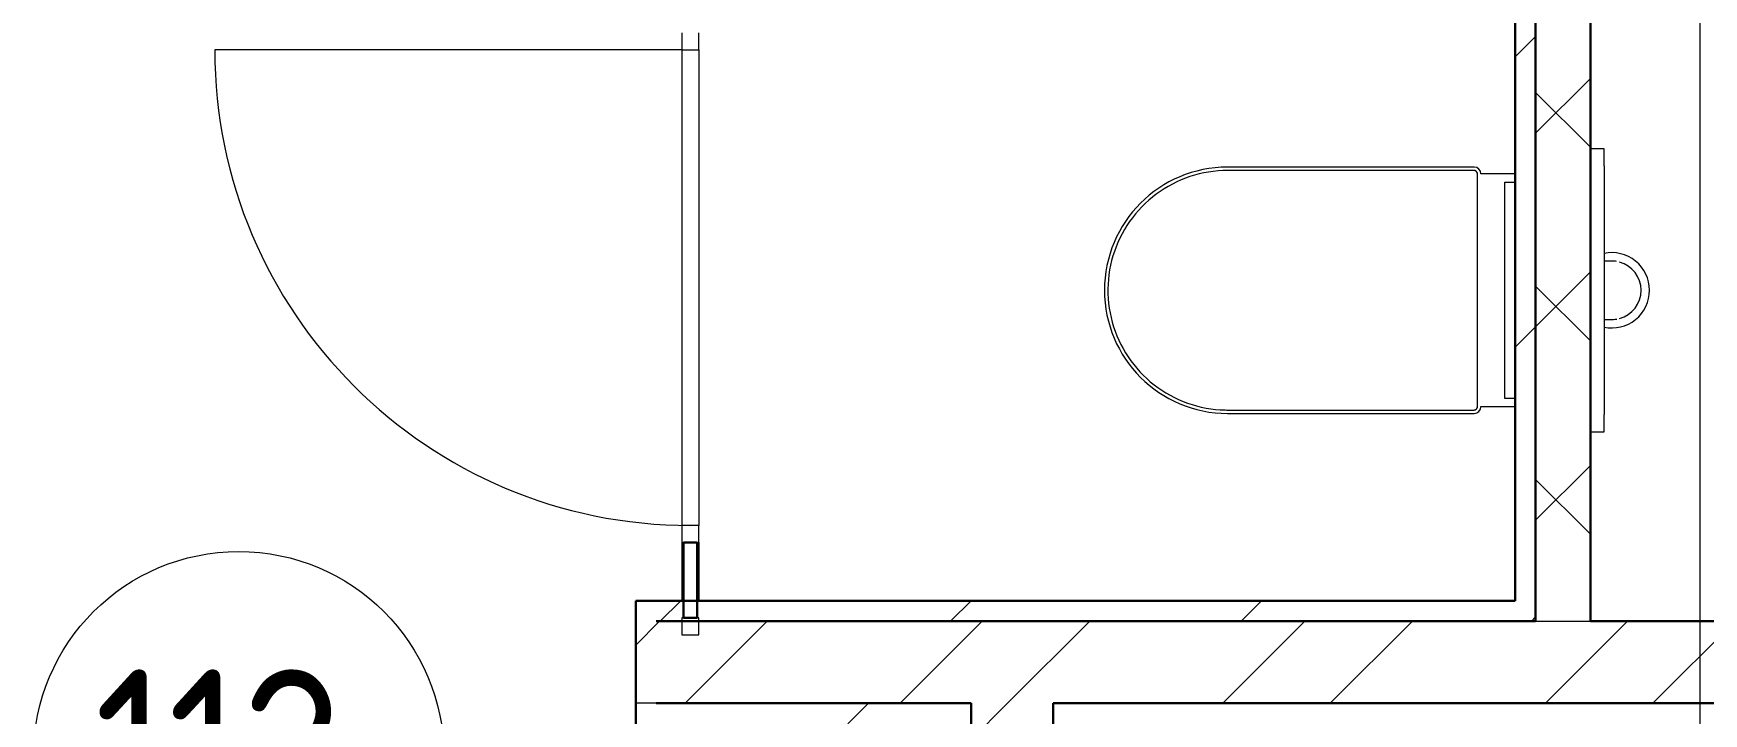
# Model space of a CAD drawing. Header units: millimetres. Extents: x -695119 to 412940, y -249585 to 622758.
# Drawn here: x -5943 to -3502, y 71770 to 72764 of the extents above; entities that cross this region are included whole.
import ezdxf

# ---------------------------------------------------------------- set-up
doc = ezdxf.new("R2010")
doc.units = ezdxf.units.MM
doc.linetypes.add('ADSK_Линия сетки', pattern=[25, 20, -2.5, 0, -2.5])
for name, color, linetype, lineweight in [('Витраж', 252, 'Continuous', 9), ('Двери', 8, 'Continuous', 9), ('Марки помещений', 8, 'Continuous', 20), ('Оси', 252, 'Continuous', 9), ('Сантехника', 252, 'Continuous', 18), ('Стены наружные', 252, 'Continuous', 18), ('Стены разрез', 7, 'Continuous', 30), ('Стены штриховка', 7, 'Continuous', 9)]:
    doc.layers.add(name, color=color, linetype=linetype, lineweight=lineweight)
doc.styles.add('GOST Common_3', font='', dxfattribs={"height": 3.5})
doc.styles.get('GOST Common_3').set_extended_font_data('GOST type B')

# ---------------------------------------------------------------- blocks, each defined once
blk = doc.blocks.new('1 этаж')
at = {"layer": 'Витраж', "color": 251, "lineweight": 18, "true_color": 0x636466, "extrusion": (0, 0, -1)}
for p, q in [((-49945.3, -8411.7), (-49945.3, -8436.7)), ((-49920.3, -8436.7), (-49920.3, -8411.7)), ((-49945.3, -8436.7), (-49920.3, -8436.7)), ((-49920.3, -9131.7), (-49945.3, -9131.7)), ((-49945.3, -9131.7), (-49945.3, -9156.7)), ((-49920.3, -9156.7), (-49920.3, -9131.7)), ((-49945.3, -9156.7), (-49920.3, -9156.7))]:
    blk.add_line(p, q, dxfattribs=at)
at = {"layer": 'Витраж', "color": 251, "true_color": 0x636466}
for p, q in [((-49945.3, -8436.7), (-49945.3, -9131.7)), ((-49920.3, -8436.7), (-49920.3, -9131.7)), ((-49945.3, -9156.7), (-49945.3, -9241.7)), ((-49920.3, -9156.7), (-49920.3, -9241.7))]:
    blk.add_line(p, q, dxfattribs=at)
at = {"layer": 'Витраж', "color": 251, "lineweight": 18, "true_color": 0x636466}
for p, q in [((-49920.3, -9266.7), (-49945.3, -9266.7)), ((-49945.3, -9266.7), (-49945.3, -9291.7)), ((-49920.3, -9291.7), (-49920.3, -9266.7)), ((-49945.3, -9291.7), (-49920.3, -9291.7))]:
    blk.add_line(p, q, dxfattribs=at)
at = {"layer": 'Двери', "color": 251, "true_color": 0x636466}
blk.add_line((-49945.3, -8436.7), (-50627.8, -8436.7), dxfattribs=at)
blk.add_arc((-49932.8, -8436.7), 695, 180, 270, dxfattribs=at)
at = {"layer": 'Марки помещений', "color": 251, "true_color": 0x636466}
blk.add_circle((-50592.8, -9469.8), 300, dxfattribs=at)
at = {"layer": 'Оси', "color": 251, "linetype": 'ADSK_Линия сетки', "ltscale": 100, "true_color": 0x636466}
blk.add_line((-48457.8, -2641.7), (-48457.8, -33767.9), dxfattribs=at)
at = {"layer": 'Сантехника', "color": 251, "lineweight": 9, "true_color": 0x636466}
for p, q in [((-48597.8, -8581.2), (-48617.8, -8581.2)), ((-48597.8, -8606.2), (-48597.8, -8581.2)), ((-48597.8, -8606.2), (-48597.8, -8969.7)), ((-48597.8, -8994.7), (-48597.8, -8969.7)), ((-48617.8, -8994.7), (-48597.8, -8994.7))]:
    blk.add_line(p, q, dxfattribs=at)
at = {"layer": 'Сантехника', "color": 251, "true_color": 0x636466}
for p, q in [((-48787.8, -8608), (-49147.8, -8608)), ((-48787.8, -8613), (-49147.8, -8613)), ((-48782.8, -8958), (-48782.8, -8618)), ((-48727.8, -8618), (-48777.8, -8618)), ((-48742.8, -8946.2), (-48742.8, -8629.8)), ((-48742.8, -8629.8), (-48727.8, -8629.8)), ((-48727.8, -8946.2), (-48742.8, -8946.2)), ((-49147.8, -8963), (-48787.8, -8963)), ((-49147.8, -8968), (-48787.8, -8968)), ((-48777.8, -8958), (-48727.8, -8958))]:
    blk.add_line(p, q, dxfattribs=at)
at = {"layer": 'Сантехника', "color": 251, "true_color": 0x636466, "flags": 128}
for points in [[(-49147.8, -8613), (-49154.8, -8613.1), (-49161.8, -8613.5), (-49168.8, -8614.2), (-49175.7, -8615.2), (-49182.6, -8616.5), (-49189.4, -8618), (-49196.2, -8619.8), (-49202.9, -8621.9), (-49209.4, -8624.2), (-49215.9, -8626.8), (-49222.3, -8629.6), (-49228.6, -8632.8), (-49234.8, -8636.1), (-49240.8, -8639.7), (-49246.6, -8643.5), (-49252.3, -8647.6), (-49257.8, -8651.9), (-49263.2, -8656.4), (-49268.4, -8661.1), (-49273.3, -8666.1), (-49278.1, -8671.2), (-49282.7, -8676.5), (-49287, -8682), (-49291.2, -8687.6), (-49295.1, -8693.4), (-49298.7, -8699.4), (-49302.1, -8705.5), (-49305.3, -8711.7), (-49308.2, -8718.1), (-49310.9, -8724.6), (-49313.3, -8731.1), (-49315.5, -8737.8), (-49317.3, -8744.6), (-49318.9, -8751.4), (-49320.3, -8758.2), (-49321.3, -8765.2), (-49322.1, -8772.1), (-49322.6, -8779.1), (-49322.8, -8786.1), (-49322.7, -8793.1), (-49322.4, -8800.1), (-49321.8, -8807.1), (-49320.9, -8814), (-49319.7, -8820.9), (-49318.2, -8827.7), (-49316.5, -8834.5), (-49314.5, -8841.2), (-49312.2, -8847.9), (-49309.7, -8854.4), (-49306.9, -8860.8), (-49303.9, -8867.1), (-49300.6, -8873.3), (-49297.1, -8879.3), (-49293.3, -8885.2), (-49289.3, -8891), (-49285.1, -8896.5), (-49280.6, -8901.9), (-49275.9, -8907.2), (-49271.1, -8912.2), (-49266, -8917), (-49260.8, -8921.6), (-49255.3, -8926.1), (-49249.7, -8930.2), (-49243.9, -8934.2), (-49238, -8937.9), (-49231.9, -8941.4), (-49225.7, -8944.7), (-49219.4, -8947.7), (-49213, -8950.4), (-49206.4, -8952.9), (-49199.8, -8955.1), (-49193.1, -8957), (-49186.3, -8958.7), (-49179.4, -8960.1), (-49172.5, -8961.2), (-49165.5, -8962.1), (-49158.6, -8962.6), (-49151.6, -8962.9), (-49147.8, -8963)], [(-48782.8, -8618), (-48782.8, -8617.8), (-48782.8, -8617.6), (-48782.8, -8617.4), (-48782.9, -8617.2), (-48782.9, -8617), (-48782.9, -8616.8), (-48783, -8616.6), (-48783.1, -8616.4), (-48783.1, -8616.2), (-48783.2, -8616), (-48783.3, -8615.9), (-48783.4, -8615.7), (-48783.5, -8615.5), (-48783.6, -8615.3), (-48783.7, -8615.2), (-48783.8, -8615), (-48783.9, -8614.8), (-48784, -8614.7), (-48784.2, -8614.5), (-48784.3, -8614.4), (-48784.5, -8614.3), (-48784.6, -8614.1), (-48784.8, -8614), (-48784.9, -8613.9), (-48785.1, -8613.8), (-48785.3, -8613.7), (-48785.4, -8613.6), (-48785.6, -8613.5), (-48785.8, -8613.4), (-48786, -8613.3), (-48786.2, -8613.3), (-48786.4, -8613.2), (-48786.6, -8613.1), (-48786.8, -8613.1), (-48787, -8613.1), (-48787.1, -8613), (-48787.3, -8613), (-48787.5, -8613), (-48787.7, -8613), (-48787.8, -8613)], [(-48787.8, -8963), (-48787.6, -8963), (-48787.4, -8963), (-48787.2, -8962.9), (-48787, -8962.9), (-48786.8, -8962.9), (-48786.6, -8962.8), (-48786.4, -8962.8), (-48786.2, -8962.7), (-48786, -8962.7), (-48785.9, -8962.6), (-48785.7, -8962.5), (-48785.5, -8962.4), (-48785.3, -8962.3), (-48785.1, -8962.2), (-48785, -8962.1), (-48784.8, -8962), (-48784.7, -8961.9), (-48784.5, -8961.7), (-48784.4, -8961.6), (-48784.2, -8961.5), (-48784.1, -8961.3), (-48783.9, -8961.2), (-48783.8, -8961), (-48783.7, -8960.8), (-48783.6, -8960.7), (-48783.5, -8960.5), (-48783.4, -8960.3), (-48783.3, -8960.2), (-48783.2, -8960), (-48783.1, -8959.8), (-48783.1, -8959.6), (-48783, -8959.4), (-48783, -8959.2), (-48782.9, -8959), (-48782.9, -8958.8), (-48782.8, -8958.6), (-48782.8, -8958.4), (-48782.8, -8958.2), (-48782.8, -8958), (-48782.8, -8958)]]:
    blk.add_lwpolyline(points, dxfattribs=at)
at = {"layer": 'Сантехника', "color": 251, "lineweight": 9, "true_color": 0x636466, "flags": 128}
for points in [[(-48586.4, -8745.3), (-48586.4, -8745.3), (-48586.5, -8745.3), (-48586.7, -8745.3), (-48586.9, -8745.3), (-48587.3, -8745.3), (-48587.6, -8745.3), (-48588.1, -8745.3), (-48588.6, -8745.3), (-48589.2, -8745.3), (-48589.9, -8745.3), (-48590.6, -8745.3), (-48591.4, -8745.3), (-48592.3, -8745.3), (-48593.2, -8745.3), (-48594.2, -8745.3), (-48595.3, -8745.3), (-48596.4, -8745.3), (-48597.5, -8745.3)], [(-48596.7, -8830.7), (-48595.6, -8830.7), (-48594.5, -8830.7), (-48593.5, -8830.7), (-48592.5, -8830.7), (-48591.7, -8830.7), (-48590.8, -8830.7), (-48590.1, -8830.7), (-48589.4, -8830.7), (-48588.8, -8830.7), (-48588.2, -8830.7), (-48587.8, -8830.7), (-48587.4, -8830.7), (-48587, -8830.7), (-48586.7, -8830.7), (-48586.5, -8830.7), (-48586.4, -8830.7), (-48586.4, -8830.7), (-48586.4, -8830.7)]]:
    blk.add_lwpolyline(points, dxfattribs=at)
at = {"layer": 'Сантехника', "color": 251, "true_color": 0x636466}
for centre, radius, start, end in [((-49147.8, -8788), 180, 90, 270), ((-49147.8, -8788), 175, 90, 90.9078), ((-49147.8, -8788), 175, 90, 90.9078), ((-48787.8, -8618), 10, 0, 90), ((-48787.8, -8618), 5, 60, 90), ((-48787.8, -8618), 5, 60, 90), ((-48787.8, -8618), 5, 60, 75), ((-48787.8, -8618), 5, 0, 30), ((-48787.8, -8618), 5, 0, 30), ((-48787.8, -8618), 5, 0, 30), ((-49147.8, -8788), 175, 269.0922, 270), ((-49147.8, -8788), 175, 269.0922, 270), ((-48787.8, -8958), 10, 270, 0), ((-48787.8, -8958), 5, 270, 300), ((-48787.8, -8958), 5, 270, 300), ((-48787.8, -8958), 5, 285, 300), ((-48787.8, -8958), 5, 330, 0), ((-48787.8, -8958), 5, 330, 0), ((-48787.8, -8958), 5, 330, 0)]:
    blk.add_arc(centre, radius, start, end, dxfattribs=at)
at = {"layer": 'Сантехника', "color": 251, "lineweight": 9, "true_color": 0x636466}
for radius, start, end in [(55, 0, 102.0258), (42.7, 92.2417, 94.1976), (42.7, 87.9172, 90), (42.7, 80.8699, 90), (42.7, 0, 75), (55, 257.9742, 0), (42.7, 285, 0), (42.7, 267.2428, 279.4986), (42.7, 270, 272.5338)]:
    blk.add_arc((-48586.4, -8788), radius, start, end, dxfattribs=at)
at = {"layer": 'Стены наружные', "color": 251, "lineweight": 30, "true_color": 0x636466}
for p, q in [((-48617.8, -9271.7), (-48617.8, -5341.7)), ((-48727.8, -5371.7), (-48727.8, -9241.7)), ((-48697.8, -5371.7), (-48697.8, -9271.7)), ((-48727.8, -9241.7), (-50012.8, -9241.7)), ((-50012.8, -9241.7), (-50012.8, -9421.7)), ((-48697.8, -9271.7), (-49982.8, -9271.7)), ((-48217.8, -9271.7), (-48617.8, -9271.7)), ((-49982.8, -9391.7), (-49522.8, -9391.7)), ((-49522.8, -9391.7), (-49522.8, -11221.7)), ((-49402.8, -9641.7), (-49402.8, -9391.7)), ((-49402.8, -9391.7), (-47962.8, -9391.7))]:
    blk.add_line(p, q, dxfattribs=at)
at = {"layer": 'Стены наружные', "color": 251, "linetype": 'Continuous', "lineweight": 9, "true_color": 0x636466}
for p, q in [((-48727.8, -8447), (-48697.8, -8417)), ((-48697.8, -8558.4), (-48617.8, -8478.4)), ((-48617.8, -8579), (-48697.8, -8499)), ((-48697.8, -8841.2), (-48617.8, -8761.2)), ((-48617.8, -8861.9), (-48697.8, -8781.9)), ((-48727.8, -8871.2), (-48697.8, -8841.2)), ((-48697.8, -9124.1), (-48617.8, -9044.1)), ((-48617.8, -9144.7), (-48697.8, -9064.7)), ((-49976.8, -9271.7), (-49946.8, -9241.7)), ((-49552.6, -9271.7), (-49522.6, -9241.7)), ((-49128.3, -9271.7), (-49098.3, -9241.7)), ((-50012.8, -9306.6), (-49977.9, -9271.7)), ((-49940.7, -9391.7), (-49820.7, -9271.7)), ((-49626.4, -9391.7), (-49506.4, -9271.7)), ((-49469.3, -9391.7), (-49349.3, -9271.7)), ((-49155, -9391.7), (-49035, -9271.7)), ((-48997.8, -9391.7), (-48877.8, -9271.7)), ((-48704, -9271.7), (-48697.8, -9265.5)), ((-48683.5, -9391.7), (-48563.5, -9271.7)), ((-48526.4, -9391.7), (-48406.4, -9271.7)), ((-49702.6, -9421.7), (-49672.6, -9391.7)), ((-49522.8, -9445.3), (-49469.3, -9391.7))]:
    blk.add_line(p, q, dxfattribs=at)
at = {"layer": 'Стены разрез', "color": 251, "true_color": 0x636466}
for p, q in [((-49922.8, -9156.7), (-49942.8, -9156.7)), ((-49942.8, -9156.7), (-49942.8, -9266.7)), ((-49922.8, -9266.7), (-49922.8, -9156.7)), ((-49942.8, -9266.7), (-49922.8, -9266.7))]:
    blk.add_line(p, q, dxfattribs=at)
at = {"layer": 'Стены штриховка', "color": 251, "true_color": 0x636466}
for p, q in [((-48697.8, -9271.7), (-48617.8, -9271.7)), ((-49982.8, -9391.7), (-50012.8, -9391.7))]:
    blk.add_line(p, q, dxfattribs=at)
at = {"layer": 'Марки помещений', "color": 251, "true_color": 0x636466, "style": 'GOST Common_3', "width": 0.9}
blk.add_text('112', height=250, dxfattribs=at).set_placement((-50803.9, -9592.1))

msp = doc.modelspace()

# ---------------------------------------------------------------- block references
msp.add_blockref('1 этаж', (44950.089, 81176.937))

doc.saveas('drawing.dxf')
